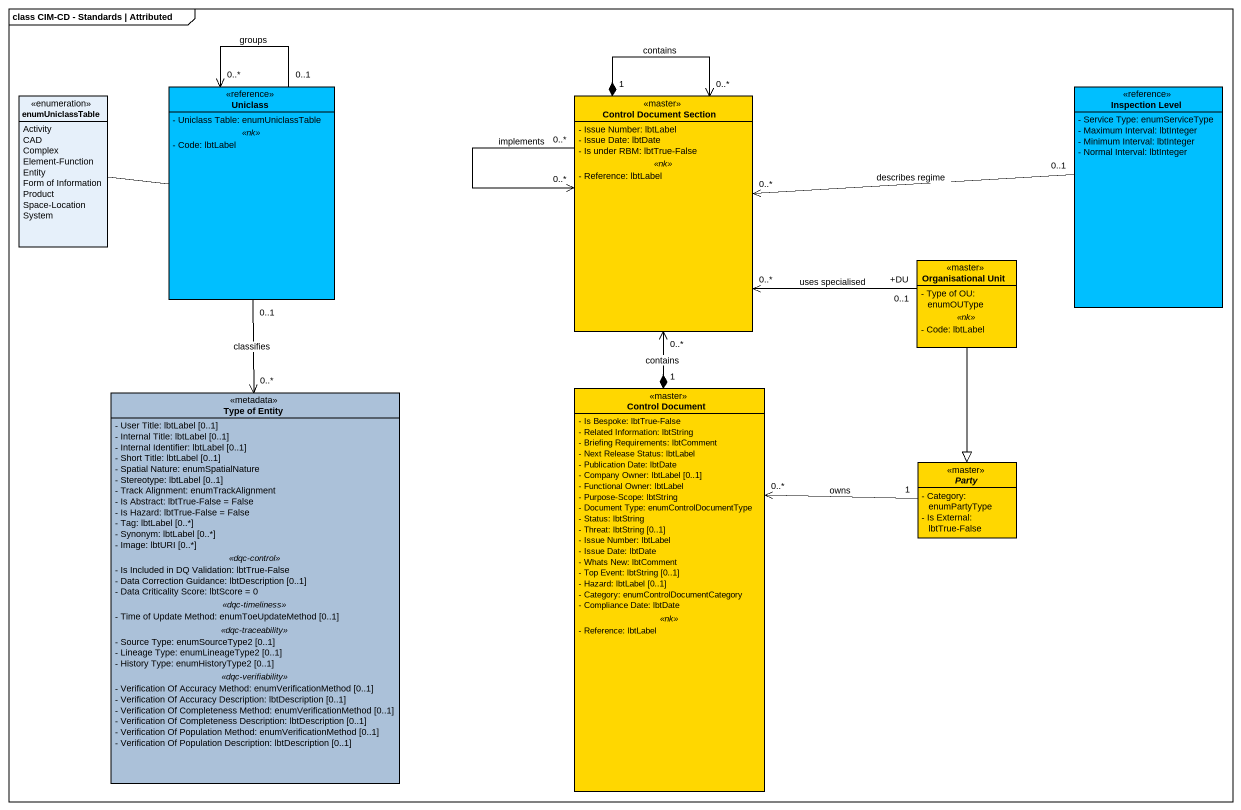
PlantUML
@startuml
mainframe class CIM-CD - Standards | Attributed
hide circle
hide empty members
skinparam classAttributeIconSize 0
enum enumUniclassTable {
  Activity
  CAD
  Complex
  Element-Function
  Entity
  Form of Information
  Product
  Space-Location
  System
}
class Uniclass <<reference>> #00BFFF {
  - Uniclass Table: enumUniclassTable
  .. <<nk>> ..
  - Code: lbtLabel
}
class "Control Document Section" as Control_Document_Section <<master>> #FFD700 {
  - Issue Number: lbtLabel
  - Issue Date: lbtDate
  - Is under RBM: lbtTrue-False
  .. <<nk>> ..
  - Reference: lbtLabel
}
class "Inspection Level" as Inspection_Level <<reference>> #00BFFF {
  - Service Type: enumServiceType
  - Maximum Interval: lbtInteger
  - Minimum Interval: lbtInteger
  - Normal Interval: lbtInteger
}
class "Organisational Unit" as Organisational_Unit <<master>> #FFD700 {
  - Type of OU: enumOUType
  .. <<nk>> ..
  - Code: lbtLabel
}
class "Type of Entity" as Type_of_Entity <<metadata>> #ABC1D9 {
  - User Title: lbtLabel [0..1]
  - Internal Title: lbtLabel [0..1]
  - Internal Identifier: lbtLabel [0..1]
  - Short Title: lbtLabel [0..1]
  - Spatial Nature: enumSpatialNature
  - Stereotype: lbtLabel [0..1]
  - Track Alignment: enumTrackAlignment
  - Is Abstract: lbtTrue-False = False
  - Is Hazard: lbtTrue-False = False
  - Tag: lbtLabel [0..*]
  - Synonym: lbtLabel [0..*]
  - Image: lbtURI [0..*]
  .. <<dqc-control>> ..
  - Is Included in DQ Validation: lbtTrue-False
  - Data Correction Guidance: lbtDescription [0..1]
  - Data Criticality Score: lbtScore = 0
  .. <<dqc-timeliness>> ..
  - Time of Update Method: enumToeUpdateMethod [0..1]
  .. <<dqc-traceability>> ..
  - Source Type: enumSourceType2 [0..1]
  - Lineage Type: enumLineageType2 [0..1]
  - History Type: enumHistoryType2 [0..1]
  .. <<dqc-verifiability>> ..
  - Verification Of Accuracy Method: enumVerificationMethod [0..1]
  - Verification Of Accuracy Description: lbtDescription [0..1]
  - Verification Of Completeness Method: enumVerificationMethod [0..1]
  - Verification Of Completeness Description: lbtDescription [0..1]
  - Verification Of Population Method: enumVerificationMethod [0..1]
  - Verification Of Population Description: lbtDescription [0..1]
}
class "Control Document" as Control_Document <<master>> #FFD700 {
  - Is Bespoke: lbtTrue-False
  - Related Information: lbtString
  - Briefing Requirements: lbtComment
  - Next Release Status: lbtLabel
  - Publication Date: lbtDate
  - Company Owner: lbtLabel [0..1]
  - Functional Owner: lbtLabel
  - Purpose-Scope: lbtString
  - Document Type: enumControlDocumentType
  - Status: lbtString
  - Threat: lbtString [0..1]
  - Issue Number: lbtLabel
  - Issue Date: lbtDate
  - Whats New: lbtComment
  - Top Event: lbtString [0..1]
  - Hazard: lbtLabel [0..1]
  - Category: enumControlDocumentCategory
  - Compliance Date: lbtDate
  .. <<nk>> ..
  - Reference: lbtLabel
}
abstract class Party <<master>> #FFD700 {
  - Category: enumPartyType
  - Is External: lbtTrue-False
}
enumUniclassTable -right- Uniclass
Uniclass "0..1" --> "0..*" Uniclass : groups
Uniclass "0..1" --> "0..*" Type_of_Entity : classifies
Control_Document_Section "0..*" <--* "1" Control_Document_Section : contains
Control_Document_Section "0..*" --> "0..*" Control_Document_Section : implements
Control_Document_Section "0..*" <--* "1" Control_Document : contains
Inspection_Level "0..1" -left-> "0..*" Control_Document_Section : describes regime
Organisational_Unit "+DU\n0..1" -left-> "0..*" Control_Document_Section : uses specialised
Organisational_Unit --|> Party
Party "1" -left-> "0..*" Control_Document : owns
@enduml
